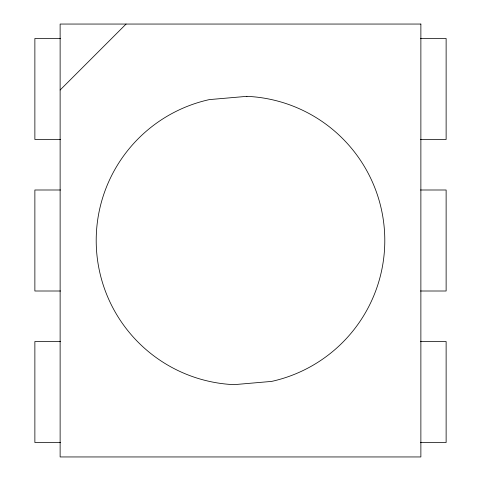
<?xml version="1.0" encoding="UTF-8"?>
<svg xmlns="http://www.w3.org/2000/svg" width="481" height="481" viewBox="0 0 481 481"><rect width="100%" height="100%" fill="white"/><g stroke="black" fill="none" stroke-linecap="round" stroke-linejoin="round"><path stroke-width="0.72" d="M60.125 90.013L126.088 24.05M60.516 38.48L34.872 38.48L34.872 139.49L60.516 139.49M420.484 38.48L446.127 38.48L446.127 139.49L420.484 139.49M60.516 189.995L34.872 189.995L34.872 291.005L60.516 291.005M420.484 189.995L446.127 189.995L446.127 291.005L420.484 291.005M60.516 341.51L34.872 341.51L34.872 442.52L60.516 442.52M420.484 341.51L446.127 341.51L446.127 442.52L420.484 442.52M246.897 96.344L209.367 99.597A144.3 144.3 0 0 0 234.103 384.656L271.633 381.403A144.3 144.3 0 0 0 246.897 96.344M420.875 24.05L60.125 24.05L60.125 456.95L420.875 456.95L420.875 24.05"/></g></svg>
